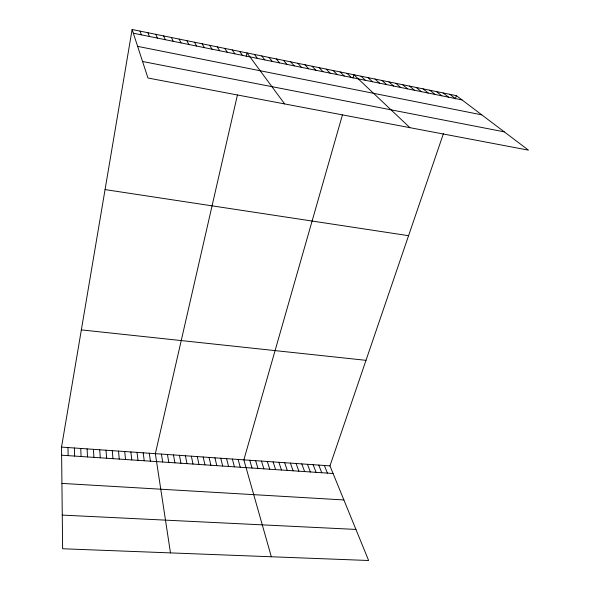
<?xml version="1.0" encoding="UTF-8"?>
<svg xmlns="http://www.w3.org/2000/svg" width="590" height="590" viewBox="0 0 590 590"><rect width="100%" height="100%" fill="white"/><g stroke="black" fill="none" stroke-linecap="round" stroke-linejoin="round"><path stroke-width="0.89" d="M443.459 133.524L329.957 465.871L368.625 560.5L62.629 548.759L61.537 447.102L132.123 29.5L456.395 95.661L528.463 150.148L147.957 78.013L132.123 29.5M237.438 94.975L155.354 453.666L170.473 552.896M246.259 56.441L247.055 52.953L284.638 103.921M342.436 114.88L243.862 459.853L271.326 556.768M352.945 78.079L353.904 74.753L409.902 127.669M455.303 98.84L456.395 95.661M62.267 515.1L355.925 529.429M61.928 483.409L343.874 499.944M61.626 455.2L333.07 473.49M61.537 447.102L329.957 465.871M81.354 329.884L365.999 360.328M105.064 189.589L408.568 235.69M142.566 61.5L504.266 131.85M137.625 46.367L481.787 114.858M133.333 33.217L462.022 99.916M449.779 94.311L455.333 98.559M443.142 92.955L448.614 97.195M436.475 91.598L441.858 95.823M429.771 90.226L435.073 94.444M423.037 88.854L428.259 93.065M416.267 87.475L421.408 91.671M409.467 86.088L414.527 90.277M402.638 84.695L407.609 88.876M395.779 83.293L400.662 87.468M388.884 81.885L393.678 86.044M381.951 80.476L386.656 84.621M374.989 79.053L379.606 83.19M367.99 77.622L372.526 81.752M360.962 76.191L365.402 80.306M347.016 73.344L351.271 77.445M340.091 71.928L344.258 76.022M333.136 70.512L337.215 74.591M326.152 69.089L330.135 73.153M319.131 67.658L323.018 71.707M312.081 66.22L315.871 70.262M304.993 64.767L308.688 68.801M297.869 63.314L301.475 67.334M290.715 61.861L294.218 65.866M283.524 60.394L286.932 64.384M276.304 58.919L279.608 62.901M269.047 57.437L272.248 61.404M261.754 55.947L264.858 59.907M254.423 54.45L257.424 58.395M239.658 51.441L242.453 55.357M232.217 49.921L234.909 53.83M224.746 48.395L227.327 52.289M217.238 46.868L219.709 50.747M209.686 45.327L212.053 49.191M202.105 43.778L204.361 47.628M194.479 42.222L196.625 46.057M186.823 40.658L188.852 44.486M179.124 39.088L181.042 42.9M171.388 37.509L173.195 41.307M163.614 35.924L165.303 39.707M155.797 34.331L157.368 38.092M324.367 465.481L327.421 473.114M318.755 465.09L321.757 472.73M147.942 32.73L149.395 36.477M313.128 464.691L316.07 472.347M307.479 464.3L310.362 471.963M301.8 463.902L304.624 471.572M296.106 463.504L298.872 471.189M140.051 31.115L141.386 34.854M290.391 463.106L293.097 470.798M284.653 462.7L287.293 470.407M278.893 462.302L281.474 470.016M273.111 461.896L275.633 469.618M267.307 461.491L269.763 469.227M261.481 461.085L263.87 468.829M255.625 460.672L257.963 468.43M249.754 460.259L252.026 468.032M238.117 459.448L240.255 467.236M232.349 459.042L234.429 466.845M226.56 458.644L228.573 466.447M220.749 458.231L222.703 466.056M214.922 457.825L216.803 465.658M209.067 457.42L210.888 465.259M203.189 457.007L204.944 464.854M197.289 456.594L198.978 464.455M191.367 456.181L192.989 464.05M185.422 455.768L186.978 463.644M179.456 455.347L180.938 463.239M173.467 454.927L174.883 462.833M167.449 454.507L168.799 462.42M161.417 454.086L162.692 462.007M149.27 453.238L150.406 461.181M143.163 452.81L144.233 460.761M137.028 452.382L138.023 460.348M130.877 451.955L131.799 459.927M124.697 451.52L125.545 459.507M118.494 451.084L119.269 459.079M112.262 450.649L112.963 458.659M106.008 450.214L106.635 458.231M99.732 449.772L100.285 457.803M93.434 449.337L93.906 457.375M87.106 448.894L87.504 456.94M80.749 448.444L81.073 456.505M74.37 448.002L74.62 456.07M67.968 447.552L68.138 455.635"/></g></svg>
